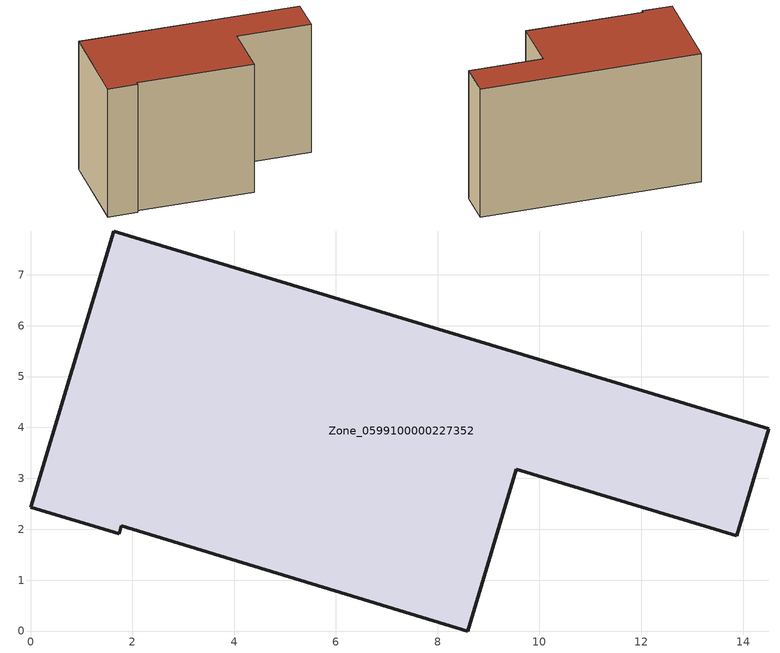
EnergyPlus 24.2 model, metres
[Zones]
Zone_0599100000227352
 floor ground (C_G): 0,2.43 1.64,7.86 14.51,3.97 13.88,1.87 9.54,3.18 8.59,0 1.78,2.07 1.74,1.91 z0
 wall outside (C_F): 1.64,7.86 0,2.43 1.74,1.91 1.78,2.07 8.59,0 9.54,3.18 13.88,1.87 14.51,3.97 1.64,7.86 z0:8.62
 roof outside (C_R): 14.51,3.97 1.64,7.86 0,2.43 1.74,1.91 1.78,2.07 8.59,0 9.54,3.18 13.88,1.87 z8.62
[BUILDING]
Pand.0599100000227352: North Axis=0; Terrain=City; Loads Convergence Tolerance Value=0.04; Temperature Convergence Tolerance Value=0.4; Solar Distribution=FullExterior; Maximum Number of Warmup Days=25; Minimum Number of Warmup Days=1
[Site:Location]
Rotterdam.The.Hague.AP_ZH_NLD Design_Conditions: Latitude=51.96; Longitude=4.45; Time Zone=1; Elevation=-4.5
[SITE:GROUNDTEMPERATURE:BUILDINGSURFACE]
18, 18, 18, 18, 18, 18, 18, 18, 18, 18, 18, 18
[MATERIAL] Thermal Absorptance=0.9; Solar Absorptance=0.7; Visible Absorptance=0.7
Name | Roughness | Thickness | Conductivity | Density | Specific Heat
G.TI.1975-1991 | MediumSmooth | 0.15 | 0.288461 | 540 | 1210
F.TI.1975-1991 | Rough | 0.3 | 0.230769 | 1920 | 840
R.TI.1975-1991 | MediumRough | 0.2 | 0.153846 | 1500 | 1000
[CONSTRUCTION]
C_G: G.TI.1975-1991
C_F: F.TI.1975-1991
C_R: R.TI.1975-1991
[ZONE]
Zone_0599100000227352: Type=1; Multiplier=1; Ceiling Height=Autocalculate; Volume=Autocalculate; Floor Area=autocalculate; Part of Total Floor Area=Yes
[ZONEINFILTRATION:DESIGNFLOWRATE]
Infil_Zone_0599100000227352: Zone or ZoneList or Space or SpaceList=Zone_0599100000227352; Schedule=AlwaysOn; Design Flow Rate Calculation Method=Flow/Area; Flow Rate per Floor Area=0.003; Constant Term Coefficient=1; Temperature Term Coefficient=0; Velocity Term Coefficient=0; Velocity Squared Term Coefficient=0
[HVACTEMPLATE:ZONE:IDEALLOADSAIRSYSTEM]
Zone_0599100000227352: Maximum Heating Supply Air Temperature=50; Minimum Cooling Supply Air Temperature=13; Maximum Heating Supply Air Humidity Ratio=0.0156; Minimum Cooling Supply Air Humidity Ratio=0.0077; Heating Limit=NoLimit; Cooling Limit=NoLimit; Dehumidification Control Type=ConstantSensibleHeatRatio; Cooling Sensible Heat Ratio=0.7; Dehumidification Setpoint=60; Humidification Control Type=None; Humidification Setpoint=30; Outdoor Air Method=None; Outdoor Air Flow Rate per Person=0.00944; Outdoor Air Flow Rate per Zone Floor Area=0; Outdoor Air Flow Rate per Zone=0; Demand Controlled Ventilation Type=None; Outdoor Air Economizer Type=NoEconomizer; Heat Recovery Type=None; Sensible Heat Recovery Effectiveness=0.7; Latent Heat Recovery Effectiveness=0.65
[ZONECONTROL:THERMOSTAT]
ThermostatControl_Zone_0599100000227352: Zone or ZoneList=Zone_0599100000227352; Control Type Schedule=DualSetpointControlType; Control 1=Thermostat_Zone_0599100000227352; Temperature Difference Between Cutout And Setpoint=0
[THERMOSTATSETPOINT:DUALSETPOINT]
Thermostat_Zone_0599100000227352: Heating Setpoint Temperature Schedule=HeatingSetpoint_Zone_0599100000227352; Cooling Setpoint Temperature Schedule=CoolingSetpoint_Zone_0599100000227352
[SCHEDULE:COMPACT]
HeatingSetpoint_Zone_0599100000227352: Through: 12/31, For: AllDays, Until: 24:00, 21
CoolingSetpoint_Zone_0599100000227352: Through: 12/31, For: AllDays, Until: 24:00, 24
DualSetpointControlType: Through: 12/31, For: AllDays, Until: 24:00, 4
AlwaysOn: Through: 12/31, For: AllDays, Until: 24:00, 1
